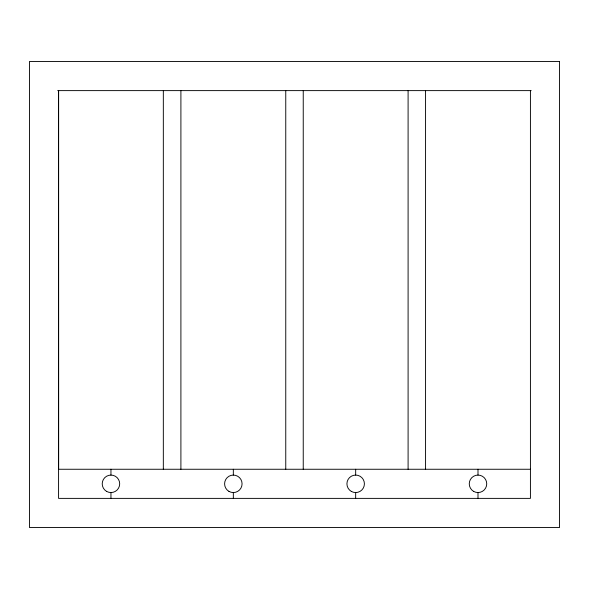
<?xml version="1.0" encoding="UTF-8"?>
<svg xmlns="http://www.w3.org/2000/svg" width="589" height="589" viewBox="0 0 589 589"><rect width="100%" height="100%" fill="white"/><g stroke="black" fill="none" stroke-linecap="round" stroke-linejoin="round"><path stroke-width="0.88" d="M58.605 90.618L58.576 469.256L530.424 469.256M57.685 90.618L531.182 90.618M530.424 90.618L530.424 498.382L58.576 498.382L58.576 90.618L58.635 469.256M477.996 469.256L477.996 475.08M477.996 492.559L477.996 498.382M425.567 90.618L425.567 469.256M408.096 90.618L408.096 469.256M355.668 469.256L355.668 475.08M355.668 492.559L355.668 498.382M303.239 90.618L303.239 469.256M285.761 90.618L285.761 469.256M233.332 469.256L233.332 475.08M233.332 492.559L233.332 498.382M180.904 90.618L180.904 469.256M163.33 90.618L163.33 469.256M110.953 469.256L110.953 475.08M110.953 492.559L110.953 498.382M559.55 61.492L29.45 61.492L29.45 527.508L559.55 527.508L559.55 61.492M473.63 491.388A8.739 8.739 0 0 0 486.735 483.819A8.739 8.739 0 0 0 473.63 476.251A8.739 8.739 0 0 0 473.63 491.388M351.294 491.388A8.739 8.739 0 0 0 364.407 483.819A8.739 8.739 0 0 0 351.294 476.251A8.739 8.739 0 0 0 351.294 491.388M228.966 491.388A8.739 8.739 0 0 0 242.072 483.819A8.739 8.739 0 0 0 228.966 476.251A8.739 8.739 0 0 0 228.966 491.388M106.587 491.388A8.739 8.739 0 0 0 119.692 483.819A8.739 8.739 0 0 0 106.587 476.251A8.739 8.739 0 0 0 106.587 491.388"/></g></svg>
